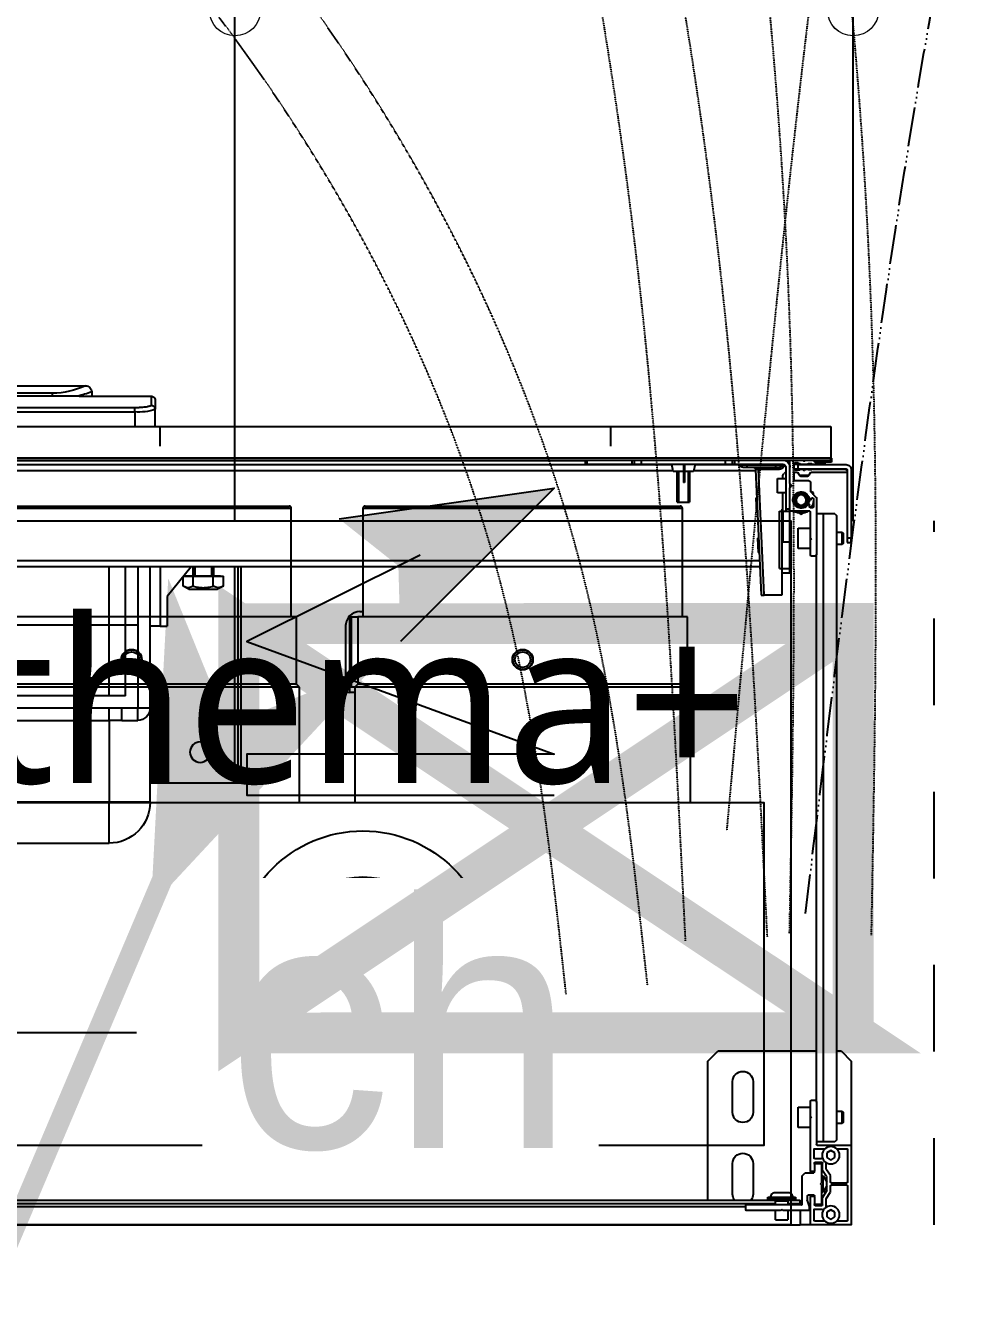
# Model space of a CAD drawing. Header units: millimetres. Extents: x 459337 to 526921, y -375392 to -289779.
# Drawn here: x 466919 to 467385, y -354897 to -354270 of the extents above; entities that cross this region are included whole.
import ezdxf

# ---------------------------------------------------------------- set-up
doc = ezdxf.new("R2010")
doc.units = ezdxf.units.MM
for name, pattern in [('prlm_ef', [0.165, 0.1, -0.065]), ('prlm_gaz', [36, 24, -3, 0, -3, 0, -3, 0, -3]), ('prlm_vmc', [0.282222, 0.141111, -0.141111])]:
    doc.linetypes.add(name, pattern=pattern)
doc.layers.add('_GAZELEC-BOITE INCORPO', color=36, linetype='Continuous', lineweight=18)
for name, color, linetype in [('_GAZELEC-EAU CHAUDE', 1, 'Continuous'), ('GAZ-EU FLECHE', 42, 'Continuous'), ('prlm-CHAUFF', 30, 'Continuous'), ('prlm-EAU-EF', 161, 'Continuous'), ('prlm-ELEC-CFO', 201, 'Continuous'), ('prlm-GAZ', 20, 'Continuous'), ('prlm-MOD', 64, 'Continuous')]:
    doc.layers.add(name, color=color, linetype=linetype)
doc.styles.add('Arial', font='arial.ttf')
doc.styles.add('prlm-chauff', font='trebucbi.ttf', dxfattribs={"height": 18})
doc.styles.add('prlm-elec-cfo', font='comic.ttf', dxfattribs={"height": 12})
doc.dimstyles.new('200', dxfattribs={"dimtxt": 150, "dimasz": 25, "dimexe": 50, "dimexo": 50, "dimgap": 20, "dimtad": 1, "dimdec": 0, "dimlfac": 0.1, "dimdsep": 46, "dimtxsty": 'Arial', "dimblk1": 'DOTBLANK', "dimblk2": 'DOTBLANK', "dimsah": 1, "dimcen": 25, "dimclrd": 5, "dimclre": 5, "dimadec": 0, "dimazin": 0, "dimtfac": 1, "dimtdec": 0, "dimtmove": 0, "dimatfit": 3, "dimldrblk": 'DOTBLANK', "dimfxl": 50, "dimtolj": 1, "dimtzin": 0, "dimarcsym": 0})

# ---------------------------------------------------------------- blocks, each defined once
blk = doc.blocks.new('MTI900_Alu_390')
at = {"layer": 'prlm-MOD', "color": 1, "linetype": 'Continuous'}
for p, q in [((-4.225, 0), (4.225, 0)), ((4.278, 0), (4.225, 0)), ((4.225, -0.07), (4.225, 0)), ((4.472, 0), (4.278, 0)), ((4.475, 0), (4.472, 0)), ((4.475, -0.003), (4.475, 0)), ((4.105, -0.025), (4.165, -0.025)), ((4.105, -0.025), (4.105, -0.07)), ((4.165, -0.07), (4.165, -0.025)), ((4.275, -0.003), (4.275, -0.137)), ((4.293, -0.021), (4.293, -0.074)), ((4.3467, -0.018), (4.296, -0.018)), ((4.355, -0.0385), (4.375, -0.0269)), ((4.355, -0.0615), (4.355, -0.0385)), ((4.375, -0.0731), (4.355, -0.0615)), ((4.375, -0.0269), (4.395, -0.0385)), ((4.395, -0.0615), (4.375, -0.0731)), ((4.395, -0.0385), (4.395, -0.0615)), ((4.454, -0.018), (4.4033, -0.018)), ((4.457, -0.191), (4.457, -0.021)), ((4.475, -0.387), (4.475, -0.003)), ((-4.105, -0.105), (4.105, -0.105)), ((-4.1, -0.12), (4.1, -0.12)), ((-3.96, -0.09), (3.96, -0.09)), ((3.775, -0.12), (3.775, -0.8)), ((3.96, -0.073), (3.96, -0.097)), ((4.13, -0.07), (3.963, -0.07)), ((3.963, -0.1), (4.229, -0.1)), ((4.067, -0.12), (4.067, -0.125)), ((4.067, -0.125), (4.203, -0.125)), ((4.067, -0.125), (4.067, -0.135)), ((4.105, -0.115), (4.095, -0.125)), ((4.105, -0.1), (4.105, -0.115)), ((4.165, -0.115), (4.105, -0.115)), ((4.135, -0.075), (4.13, -0.07)), ((4.14, -0.07), (4.135, -0.075)), ((4.267, -0.07), (4.14, -0.07)), ((4.165, -0.115), (4.165, -0.1)), ((4.165, -0.105), (4.225, -0.105)), ((4.175, -0.125), (4.165, -0.115)), ((4.17, -0.12), (4.225, -0.12)), ((4.203, -0.125), (4.203, -0.12)), ((4.203, -0.135), (4.203, -0.125)), ((4.225, -0.105), (4.225, -0.1)), ((4.225, -0.105), (4.225, -0.12)), ((4.235, -0.1), (4.235, -0.24)), ((4.26, -0.142), (4.26, -0.1205)), ((4.2602, -0.1195), (4.2698, -0.0905)), ((4.27, -0.0895), (4.27, -0.073)), ((4.295, -0.137), (4.295, -0.098)), ((4.296, -0.077), (4.3306, -0.077)), ((4.298, -0.095), (4.332, -0.095)), ((4.327, -0.1), (4.298, -0.1)), ((4.33, -0.195), (4.33, -0.103)), ((4.335, -0.098), (4.335, -0.1341)), ((4.353, -0.0864), (4.353, -0.1286)), ((3.895, -0.15), (3.895, -0.3)), ((3.995, -0.3), (3.995, -0.15)), ((4.067, -0.135), (4.203, -0.135)), ((4.1025, -0.158), (4.1675, -0.158)), ((4.292, -0.145), (4.263, -0.145)), ((4.278, -0.14), (4.292, -0.14)), ((4.295, -0.137), (4.295, -0.142)), ((4.3377, -0.16), (4.33, -0.16)), ((4.33, -0.1677), (4.3421, -0.1677)), ((4.3355, -0.1358), (4.3545, -0.1642)), ((4.3377, -0.16), (4.3377, -0.24)), ((4.355, -0.19), (4.3377, -0.16)), ((4.3535, -0.1303), (4.3725, -0.1588)), ((4.355, -0.1659), (4.355, -0.2341)), ((4.373, -0.1605), (4.373, -0.191)), ((4.235, -0.24), (4.25, -0.255)), ((4.33, -0.195), (4.325, -0.2)), ((4.325, -0.2), (4.33, -0.205)), ((4.33, -0.297), (4.33, -0.205)), ((4.33, -0.2323), (4.3421, -0.2323)), ((4.33, -0.24), (4.3377, -0.24)), ((4.3545, -0.2358), (4.335, -0.265)), ((4.3377, -0.24), (4.355, -0.21)), ((4.373, -0.2404), (4.3535, -0.2697)), ((4.373, -0.209), (4.373, -0.2404)), ((4.454, -0.194), (4.376, -0.194)), ((4.376, -0.206), (4.454, -0.206)), ((4.457, -0.369), (4.457, -0.209)), ((4.25, -0.255), (4.292, -0.255)), ((4.275, -0.263), (4.275, -0.52)), ((4.292, -0.26), (4.278, -0.26)), ((4.295, -0.258), (4.295, -0.263)), ((4.295, -0.302), (4.295, -0.263)), ((4.298, -0.3), (4.327, -0.3)), ((4.332, -0.305), (4.298, -0.305)), ((4.335, -0.265), (4.335, -0.302)), ((4.353, -0.2714), (4.353, -0.3036)), ((4.293, -0.326), (4.293, -0.369)), ((4.328, -0.323), (4.296, -0.323)), ((4.296, -0.372), (4.3467, -0.372)), ((4.355, -0.3285), (4.375, -0.3169)), ((4.355, -0.3515), (4.355, -0.3285)), ((4.375, -0.3631), (4.355, -0.3515)), ((4.375, -0.3169), (4.395, -0.3285)), ((4.395, -0.3515), (4.375, -0.3631)), ((4.395, -0.3285), (4.395, -0.3515)), ((4.4033, -0.372), (4.454, -0.372)), ((4.305, -0.6), (4.305, -0.393)), ((4.34, -0.405), (4.305, -0.405)), ((4.308, -0.39), (4.472, -0.39)), ((4.34, -0.405), (4.34, -3.475)), ((4.395, -0.405), (4.34, -0.405)), ((4.405, -0.415), (4.395, -0.405)), ((4.405, -0.415), (4.405, -3.465)), ((4.475, -0.8), (4.475, -0.387)), ((4.215, -0.475), (4.215, -0.575)), ((4.275, -0.475), (4.215, -0.475)), ((4.43, -0.495), (4.405, -0.495)), ((4.43, -0.495), (4.43, -0.555)), ((4.435, -0.5), (4.43, -0.495)), ((4.435, -0.55), (4.435, -0.5)), ((3.895, -0.55), (3.895, -0.7)), ((3.995, -0.7), (3.995, -0.55)), ((4.275, -0.52), (4.2779, -0.5229)), ((4.275, -0.52), (4.275, -0.53)), ((4.2779, -0.5271), (4.275, -0.53)), ((4.275, -0.53), (4.275, -0.6)), ((4.405, -0.555), (4.43, -0.555)), ((4.43, -0.555), (4.435, -0.55)), ((4.215, -0.575), (4.275, -0.575)), ((4.285, -0.61), (4.295, -0.61)), ((4.305, -0.6), (4.305, -3.277)), ((3.775, -0.8), (3.825, -0.85)), ((4.425, -0.85), (4.475, -0.8)), ((3.825, -0.85), (4.305, -0.85)), ((4.405, -0.85), (4.425, -0.85)), ((-0.85, -1.865), (0.85, -1.865)), ((0.85, -1.865), (0.85, -2.065)), ((0.85, -2.065), (-0.85, -2.065)), ((0.85, -2.465), (0.85, -2.065)), ((1.05, -2.065), (0.85, -2.065)), ((1.05, -2.065), (1.05, -2.525)), ((1.05, -2.16), (1.465, -2.16)), ((1.465, -2.16), (1.48, -2.16)), ((1.465, -2.16), (1.465, -3.215)), ((1.48, -2.16), (1.48, -3.215)), ((1.48, -2.16), (1.495, -2.16)), ((1.495, -2.16), (1.495, -3.215)), ((-0.85, -2.465), (0.85, -2.465)), ((0.9124, -2.465), (0.85, -2.465)), ((0.85, -2.465), (0.85, -2.5242)), ((0.9124, -2.465), (0.99, -2.465)), ((0.9124, -2.465), (0.9124, -2.525)), ((0.99, -2.465), (0.99, -2.525)), ((0.85, -2.5242), (-0.85, -2.5242)), ((0.99, -2.525), (0.9124, -2.525)), ((0.99, -3.215), (0.99, -2.525)), ((1.05, -2.525), (0.99, -2.525)), ((1.05, -2.525), (1.05, -3.215)), ((0.93, -2.585), (-0.93, -2.585)), ((0.85, -2.585), (0.85, -3.215)), ((0.93, -2.585), (0.93, -3.215)), ((1.1, -2.925), (1.05, -2.925)), ((1.1, -3.215), (1.1, -2.925)), ((1.1, -2.925), (1.1342, -2.925)), ((1.1342, -3.0705), (1.1342, -2.925)), ((1.2504, -3.215), (1.1342, -3.0705)), ((1.24, -3.106), (1.2119, -3.1204)), ((1.2119, -3.1204), (1.2119, -3.1671)), ((1.24, -3.106), (1.38, -3.106)), ((1.2609, -3.1204), (1.2609, -3.17)), ((1.3591, -3.1204), (1.3591, -3.17)), ((1.4081, -3.1204), (1.38, -3.106)), ((1.4081, -3.1204), (1.4081, -3.17)), ((4.0071, -3.6913), (4.035, -3.077)), ((4.05, -3.077), (4.0221, -3.692)), ((4.035, -3.077), (4.05, -3.077)), ((4.1351, -3.077), (4.05, -3.077)), ((4.136, -3.497), (4.1351, -3.077)), ((1.2142, -3.17), (1.2364, -3.17)), ((1.225, -3.17), (1.225, -3.172)), ((1.225, -3.172), (1.395, -3.172)), ((1.2364, -3.17), (1.2609, -3.17)), ((1.26, -3.172), (1.26, -3.215)), ((1.2609, -3.17), (1.31, -3.17)), ((1.2692, -3.215), (1.2692, -3.172)), ((1.31, -3.17), (1.3591, -3.17)), ((1.3508, -3.215), (1.3508, -3.172)), ((1.3591, -3.17), (1.3836, -3.17)), ((1.36, -3.215), (1.36, -3.172)), ((1.3836, -3.17), (1.4081, -3.17)), ((1.395, -3.172), (1.395, -3.17)), ((4.1353, -3.187), (4.175, -3.187)), ((4.175, -3.187), (4.175, -3.207)), ((4.0287, -3.215), (-0.1325, -3.215)), ((4.0274, -3.245), (-0.1325, -3.245)), ((4.125, -3.207), (4.125, -3.487)), ((4.125, -3.207), (4.175, -3.207)), ((4.175, -3.207), (4.175, -3.337)), ((4.0173, -3.3556), (4.0205, -3.2854)), ((4.0255, -3.2857), (4.0205, -3.2854)), ((4.215, -3.305), (4.215, -3.405)), ((4.275, -3.305), (4.215, -3.305)), ((4.275, -3.277), (4.275, -3.3458)), ((4.295, -3.267), (4.285, -3.267)), ((4.305, -3.5528), (4.305, -3.277)), ((4.0173, -3.3556), (4.0223, -3.3558)), ((4.14, -3.337), (4.175, -3.337)), ((4.14, -3.487), (4.14, -3.337)), ((4.175, -3.337), (4.175, -3.487)), ((4.275, -3.3458), (4.275, -3.3582)), ((4.275, -3.3582), (4.275, -3.484)), ((4.2759, -3.3479), (4.2779, -3.3499)), ((4.2779, -3.3541), (4.2759, -3.3561)), ((4.43, -3.325), (4.405, -3.325)), ((4.405, -3.385), (4.43, -3.385)), ((4.43, -3.325), (4.43, -3.385)), ((4.435, -3.33), (4.43, -3.325)), ((4.43, -3.385), (4.435, -3.38)), ((4.435, -3.38), (4.435, -3.33)), ((4.455, -3.355), (4.455, -3.335)), ((4.455, -3.335), (4.475, -3.335)), ((4.455, -3.69), (4.455, -3.355)), ((4.475, -3.355), (4.455, -3.355)), ((4.475, -3.335), (4.475, -3.355)), ((4.475, -3.69), (4.475, -3.355)), ((4.215, -3.405), (4.275, -3.405)), ((4.0084, -3.5518), (4.0116, -3.4816)), ((4.0166, -3.4819), (4.0116, -3.4816)), ((4.125, -3.487), (4.14, -3.487)), ((4.14, -3.4972), (4.136, -3.497)), ((4.14, -3.487), (4.155, -3.487)), ((4.14, -3.487), (4.14, -3.577)), ((4.155, -3.487), (4.175, -3.487)), ((4.155, -3.497), (4.155, -3.487)), ((4.155, -3.702), (4.155, -3.497)), ((4.175, -3.497), (4.155, -3.497)), ((4.175, -3.487), (4.175, -3.49)), ((4.175, -3.49), (4.175, -3.6008)), ((4.272, -3.487), (4.178, -3.487)), ((4.22, -3.4778), (4.23, -3.472)), ((4.23, -3.472), (4.24, -3.4778)), ((4.271, -3.507), (4.271, -3.518)), ((4.287, -3.504), (4.274, -3.504)), ((4.2854, -3.504), (4.29, -3.5066)), ((4.29, -3.549), (4.29, -3.507)), ((4.34, -3.475), (4.305, -3.475)), ((4.395, -3.475), (4.34, -3.475)), ((4.395, -3.475), (4.405, -3.465)), ((3.625, -3.532), (3.685, -3.532)), ((3.625, -3.532), (3.625, -3.682)), ((3.6311, -3.682), (3.6311, -3.532)), ((3.6789, -3.682), (3.6789, -3.532)), ((3.685, -3.682), (3.685, -3.532)), ((4.0084, -3.5518), (4.0134, -3.552)), ((4.195, -3.5614), (4.195, -3.5226)), ((4.268, -3.521), (4.2657, -3.521)), ((4.2729, -3.542), (4.276, -3.542)), ((4.2769, -3.5821), (4.3041, -3.5549)), ((4.279, -3.545), (4.279, -3.549)), ((4.282, -3.552), (4.287, -3.552)), ((4.2906, -3.5684), (4.2906, -3.577)), ((3.655, -3.6411), (3.655, -3.6275)), ((3.66, -3.6275), (3.655, -3.6275)), ((3.66, -3.6411), (3.66, -3.6275)), ((4.115, -3.577), (4.115, -3.647)), ((4.155, -3.577), (4.115, -3.577)), ((4.175, -3.6232), (4.175, -3.6008)), ((4.175, -3.6232), (4.175, -3.734)), ((4.1759, -3.6029), (4.1829, -3.6099)), ((4.1829, -3.6141), (4.1759, -3.6211)), ((4.198, -3.637), (4.266, -3.637)), ((4.276, -3.627), (4.276, -3.5842)), ((4.2906, -3.577), (4.2806, -3.5828)), ((3.6044, -3.685), (-0.15, -3.685)), ((3.605, -3.682), (3.598, -3.717)), ((3.655, -3.682), (3.605, -3.682)), ((3.655, -3.717), (3.655, -3.6411)), ((3.66, -3.6411), (3.655, -3.6411)), ((3.66, -3.717), (3.66, -3.6411)), ((3.705, -3.682), (3.66, -3.682)), ((3.712, -3.717), (3.705, -3.682)), ((4.0074, -3.685), (3.7056, -3.685)), ((4.007, -3.6925), (4.0071, -3.6913)), ((4.0071, -3.6913), (4.0221, -3.692)), ((4.0221, -3.692), (4.022, -3.6925)), ((4.0221, -3.692), (4.125, -3.692)), ((4.115, -3.647), (4.155, -3.647)), ((4.125, -3.692), (4.125, -3.702)), ((4.14, -3.647), (4.14, -3.6567)), ((4.195, -3.674), (4.195, -3.64)), ((4.195, -3.722), (4.195, -3.693)), ((4.195, -3.695), (4.215, -3.695)), ((4.2109, -3.677), (4.198, -3.677)), ((4.198, -3.69), (4.2252, -3.69)), ((4.2221, -3.6633), (4.2134, -3.6757)), ((4.215, -3.695), (4.45, -3.695)), ((4.215, -3.695), (4.215, -3.715)), ((4.2654, -3.662), (4.2246, -3.662)), ((4.227, -3.657), (4.225, -3.659)), ((4.265, -3.659), (4.225, -3.659)), ((4.225, -3.659), (4.225, -3.662)), ((4.225, -3.69), (4.225, -3.695)), ((4.263, -3.657), (4.227, -3.657)), ((4.228, -3.692), (4.2367, -3.692)), ((4.2293, -3.657), (4.2293, -3.662)), ((4.2293, -3.69), (4.2293, -3.695)), ((4.2429, -3.6871), (4.2388, -3.6911)), ((4.2512, -3.6911), (4.2471, -3.6871)), ((4.2533, -3.692), (4.2625, -3.692)), ((4.2607, -3.657), (4.2607, -3.662)), ((4.2607, -3.69), (4.2607, -3.695)), ((4.265, -3.659), (4.263, -3.657)), ((4.265, -3.662), (4.265, -3.659)), ((4.265, -3.695), (4.265, -3.69)), ((4.2827, -3.69), (4.2653, -3.69)), ((4.2766, -3.6757), (4.2679, -3.6633)), ((4.452, -3.677), (4.2791, -3.677)), ((4.2855, -3.692), (4.445, -3.692)), ((4.455, -3.682), (4.455, -3.68)), ((-4.375, -3.737), (4.375, -3.737)), ((4.375, -3.747), (-4.375, -3.747)), ((-0.1667, -3.735), (3.175, -3.735)), ((-0.16, -3.715), (3.5984, -3.715)), ((3.175, -3.717), (3.185, -3.717)), ((3.175, -3.737), (3.175, -3.717)), ((3.185, -3.717), (3.4033, -3.717)), ((3.185, -3.717), (3.185, -3.737)), ((3.4033, -3.737), (3.4033, -3.717)), ((3.4033, -3.717), (3.4168, -3.717)), ((3.4168, -3.717), (3.45, -3.717)), ((3.4168, -3.717), (3.4168, -3.737)), ((3.45, -3.717), (3.86, -3.717)), ((3.45, -3.717), (3.45, -3.737)), ((3.7116, -3.715), (3.935, -3.715)), ((3.86, -3.717), (3.8932, -3.717)), ((3.86, -3.717), (3.86, -3.737)), ((3.8932, -3.717), (3.9067, -3.717)), ((3.8932, -3.737), (3.8932, -3.717)), ((3.9067, -3.717), (4.14, -3.717)), ((3.9067, -3.717), (3.9067, -3.737)), ((3.935, -3.717), (3.935, -3.712)), ((3.965, -3.712), (3.935, -3.712)), ((3.945, -3.702), (3.965, -3.702)), ((3.965, -3.702), (4.105, -3.702)), ((3.965, -3.712), (3.965, -3.702)), ((3.965, -3.712), (3.965, -3.717)), ((4.105, -3.712), (3.965, -3.712)), ((4.105, -3.702), (4.125, -3.702)), ((4.105, -3.712), (4.105, -3.702)), ((4.105, -3.717), (4.105, -3.712)), ((4.135, -3.712), (4.105, -3.712)), ((4.135, -3.712), (4.135, -3.717)), ((4.165, -3.7265), (4.165, -3.737)), ((4.175, -3.734), (4.175, -3.737)), ((4.215, -3.715), (4.195, -3.715)), ((4.198, -3.725), (4.212, -3.725)), ((4.215, -3.715), (4.45, -3.715)), ((4.215, -3.72), (4.2251, -3.72)), ((4.215, -3.722), (4.215, -3.72)), ((4.2249, -3.7161), (4.221, -3.72)), ((4.2287, -3.7161), (4.2249, -3.7161)), ((4.2595, -3.715), (4.231, -3.715)), ((4.2429, -3.7321), (4.2379, -3.737)), ((4.2486, -3.7335), (4.2414, -3.7335)), ((4.2521, -3.737), (4.2471, -3.7321)), ((4.2651, -3.7161), (4.2618, -3.7161)), ((4.269, -3.72), (4.2651, -3.7161)), ((4.2654, -3.72), (4.2826, -3.72)), ((4.342, -3.715), (4.2885, -3.715)), ((4.295, -3.734), (4.295, -3.73)), ((4.298, -3.727), (4.342, -3.727)), ((4.378, -3.727), (4.298, -3.727)), ((4.298, -3.727), (4.298, -3.737)), ((4.345, -3.724), (4.345, -3.718)), ((4.375, -3.737), (4.375, -3.747)), ((4.375, -3.747), (4.378, -3.747)), ((4.375, -3.792), (4.375, -3.747)), ((4.378, -3.747), (4.378, -3.727)), ((4.375, -3.902), (4.375, -3.792)), ((-4.375, -3.902), (4.375, -3.902)), ((0.975, -3.973), (0.975, -3.902)), ((1.075, -3.902), (1.075, -3.9853)), ((-0.975, -3.973), (0.975, -3.973)), ((0.975, -3.9928), (-0.975, -3.9928)), ((0.975, -3.973), (0.975, -3.9928)), ((1.055, -4.05), (1.055, -4.0051)), ((1.075, -4.03), (1.075, -3.9853)), ((0.576, -4.0497), (-0.576, -4.0497)), ((0.574, -4.0634), (-0.1307, -4.0634)), ((0.574, -4.0497), (0.574, -4.0634)), ((0.7037, -4.05), (1.055, -4.05)), ((0.765, -4.07), (0.765, -4.05)), ((-0.1307, -4.1), (0.735, -4.1)), ((0.735, -4.1), (0.735, -4.1))]:
    blk.add_line(p, q, dxfattribs=at)
at = {"layer": 'prlm-MOD', "color": 1, "ltscale": 50}
for points in [[(1.1, -3.8058), (1.1, -3.902)], [(3.3, -3.8058), (3.3, -3.902)]]:
    blk.add_lwpolyline(points, dxfattribs=at)
at = {"layer": 'prlm-MOD', "color": 1, "linetype": 'Continuous'}
for centre, radius in [((4.375, -0.05), 0.0425), ((4.375, -0.34), 0.0425), ((1.295, -2.31), 0.05), ((4.23, -3.542), 0.035), ((4.23, -3.542), 0.03), ((4.23, -3.542), 0.025)]:
    blk.add_circle(centre, radius, dxfattribs=at)
for centre, radius, start, end in [((4.278, -0.003), 0.003, 90, 180), ((4.472, -0.003), 0.003, 0, 90), ((4.296, -0.021), 0.003, 90, 180), ((4.3467, -0.021), 0.003, 84.51824, 90), ((4.4033, -0.021), 0.003, 90, 95.48179), ((4.454, -0.021), 0.003, 0, 90), ((3.945, -0.15), 0.05, 143.1301, 180), ((3.963, -0.073), 0.003, 90, 180), ((3.963, -0.097), 0.003, 180, 270), ((3.945, -0.15), 0.05, 0, 36.8699), ((4.232, -0.1), 0.003, 0, 180), ((4.263, -0.1205), 0.003, 161.56505, 180), ((4.267, -0.073), 0.003, 0, 90), ((4.267, -0.0895), 0.003, 341.56505, 0), ((4.296, -0.074), 0.003, 180, 270), ((4.298, -0.098), 0.003, 90, 180), ((4.298, -0.103), 0.003, 90, 180), ((4.327, -0.103), 0.003, 0, 90), ((4.3306, -0.067), 0.01, 270, 326.3475), ((4.332, -0.098), 0.003, 0, 90), ((4.1025, -0.138), 0.02, 171.37307, 270), ((4.1025, -0.133), 0.02, 185.73917, 187.18076), ((4.1675, -0.138), 0.02, 270, 8.62693), ((4.1675, -0.133), 0.02, 352.81924, 354.26083), ((4.263, -0.142), 0.003, 180, 270), ((4.278, -0.137), 0.003, 180, 270), ((4.292, -0.137), 0.003, 270, 0), ((4.292, -0.142), 0.003, 270, 0), ((4.338, -0.1341), 0.003, 180, 213.69007), ((4.356, -0.1286), 0.003, 180, 213.69007), ((4.352, -0.1659), 0.003, 0, 33.69007), ((4.37, -0.1605), 0.003, 0, 33.69007), ((4.352, -0.2341), 0.003, 326.30993, 0), ((4.376, -0.191), 0.003, 180, 270), ((4.376, -0.209), 0.003, 90, 180), ((4.454, -0.191), 0.003, 270, 0), ((4.454, -0.209), 0.003, 0, 90), ((3.945, -0.3), 0.05, 180, 0), ((4.278, -0.263), 0.003, 90, 180), ((4.292, -0.258), 0.003, 0, 90), ((4.292, -0.263), 0.003, 0, 90), ((4.298, -0.297), 0.003, 180, 270), ((4.298, -0.302), 0.003, 180, 270), ((4.327, -0.297), 0.003, 270, 0), ((4.332, -0.302), 0.003, 270, 0), ((4.356, -0.2714), 0.003, 146.30993, 180), ((4.296, -0.326), 0.003, 90, 180), ((4.296, -0.369), 0.003, 180, 270), ((4.328, -0.333), 0.01, 46.14901, 90), ((4.3467, -0.369), 0.003, 270, 275.48176), ((4.4033, -0.369), 0.003, 264.51819, 270), ((4.454, -0.369), 0.003, 270, 0), ((4.308, -0.393), 0.003, 90, 180), ((4.472, -0.387), 0.003, 270, 0), ((3.945, -0.55), 0.05, 0, 180), ((4.2758, -0.525), 0.003, 315, 45), ((4.285, -0.6), 0.01, 180, 270), ((4.295, -0.6), 0.01, 270, 0), ((3.945, -0.7), 0.05, 180, 0), ((0.85, -2.065), 0.2, 0, 90), ((0.99, -2.525), 0.06, 0, 90), ((1.2364, -3.1624), 0.0487, 59.74223, 120.25777), ((1.3836, -3.1624), 0.0487, 59.74223, 120.25777), ((4.285, -3.277), 0.01, 90, 180), ((4.295, -3.277), 0.01, 0, 90), ((4.278, -3.3458), 0.003, 180, 225), ((4.278, -3.3582), 0.003, 135, 180), ((4.2758, -3.352), 0.003, 315, 45), ((4.178, -3.49), 0.003, 90, 180), ((4.23, -3.542), 0.04, 33.92723, 355.99937), ((4.23, -3.542), 0.065, 57.79577, 122.20423), ((4.23, -3.542), 0.06, 66.44354, 113.55646), ((4.274, -3.507), 0.003, 90, 180), ((4.272, -3.484), 0.003, 270, 0), ((4.23, -3.542), 0.06, 0, 39.29648), ((4.23, -3.542), 0.065, 22.61986, 35.77582), ((4.287, -3.507), 0.003, 0, 90), ((4.2657, -3.518), 0.003, 213.92723, 270), ((4.23, -3.542), 0.04, 0, 33.92723), ((4.268, -3.518), 0.003, 270, 0), ((4.2729, -3.545), 0.003, 90, 175.99937), ((4.23, -3.542), 0.04, 355.99937, 0), ((4.276, -3.545), 0.003, 0, 90), ((4.23, -3.542), 0.065, 315.04746, 333.83802), ((4.282, -3.549), 0.003, 180, 270), ((4.287, -3.549), 0.003, 270, 0), ((4.23, -3.542), 0.06, 351.491, 0), ((4.302, -3.5528), 0.003, 315, 0), ((4.178, -3.6008), 0.003, 180, 225), ((4.178, -3.6232), 0.003, 135, 180), ((4.1808, -3.612), 0.003, 315, 45), ((4.198, -3.64), 0.003, 90, 180), ((4.266, -3.627), 0.01, 270, 0), ((4.279, -3.5842), 0.003, 135, 180), ((3.997, -3.692), 0.01, 270, 357.39744), ((4.125, -3.712), 0.02, 347.58795, 90), ((4.16, -3.6567), 0.02, 180, 230.11594), ((4.1151, -3.7104), 0.05, 37.08606, 50.11594), ((4.198, -3.674), 0.003, 180, 270), ((4.198, -3.693), 0.003, 90, 180), ((4.2109, -3.674), 0.003, 270, 325.00798), ((4.2246, -3.665), 0.003, 90, 145.00798), ((4.2252, -3.693), 0.003, 19.47122, 90), ((4.2367, -3.689), 0.003, 270, 315), ((4.245, -3.6892), 0.003, 45, 135), ((4.2533, -3.689), 0.003, 225, 270), ((4.2653, -3.693), 0.003, 90, 160.52878), ((4.2654, -3.665), 0.003, 34.99202, 90), ((4.2791, -3.674), 0.003, 214.99202, 270), ((4.2827, -3.693), 0.003, 19.47122, 90), ((4.445, -3.682), 0.01, 270, 0), ((4.45, -3.69), 0.025, 270, 0), ((4.45, -3.69), 0.005, 270, 0), ((4.452, -3.68), 0.003, 0, 90), ((3.945, -3.712), 0.01, 90, 180), ((4.125, -3.712), 0.01, 0, 90), ((4.14, -3.702), 0.035, 270, 0), ((4.14, -3.702), 0.015, 270, 0), ((4.178, -3.734), 0.003, 180, 270), ((4.198, -3.722), 0.003, 180, 270), ((4.212, -3.722), 0.003, 270, 0), ((4.215, -3.715), 0.01, 353.93882, 0), ((4.2251, -3.717), 0.003, 270, 350.40593), ((4.231, -3.718), 0.003, 90, 170.40593), ((4.245, -3.7342), 0.003, 45, 135), ((4.2595, -3.718), 0.003, 9.59407, 90), ((4.2654, -3.717), 0.003, 189.59407, 270), ((4.275, -3.715), 0.01, 180, 186.06118), ((4.2826, -3.717), 0.003, 270, 350.40593), ((4.2885, -3.718), 0.003, 90, 170.40593), ((4.292, -3.734), 0.003, 270, 0), ((4.298, -3.73), 0.003, 90, 180), ((4.342, -3.718), 0.003, 0, 90), ((4.342, -3.724), 0.003, 270, 0), ((0.9987, -4.1937), 0.2219, 69.89148, 96.1295), ((0.5685, -4.4598), 0.3964, 65.16337, 89.20304), ((0.5693, -4.6145), 0.5786, 70.22595, 77.40425), ((0.735, -4.07), 0.03, 270, 0), ((1.055, -4.03), 0.02, 270, 0)]:
    blk.add_arc(centre, radius, start, end, dxfattribs=at)
for centre, major_axis, ratio, start_param, end_param in [((3.997, -3.692), (-0.025, 0), 0.4, 1.570796, 3.096169), ((4.022, -3.6931), (-0.015, 0.0007), 0.045361, -1.568734, 0), ((1.055, -3.9853), (-0.02, 0), 0.989815, 1.570796, 3.141593)]:
    blk.add_ellipse(centre, major_axis=major_axis, ratio=ratio, start_param=start_param, end_param=end_param, dxfattribs=at)
for points, knots in [([(0.9124, -2.525), (0.902, -2.525), (0.8916, -2.5247), (0.8708, -2.5243), (0.8604, -2.5242), (0.85, -2.5242)], [0, 0, 0, 0, 0.5, 0.5, 1, 1, 1, 1]), ([(1.2609, -3.1204), (1.269, -3.1183), (1.2772, -3.1166), (1.2935, -3.1143), (1.3017, -3.1137), (1.3141, -3.1137), (1.3182, -3.1138), (1.3265, -3.1144), (1.3306, -3.1149), (1.343, -3.1166), (1.3511, -3.1183), (1.3591, -3.1204)], [0, 0, 0, 0, 0.25, 0.25, 0.5, 0.5, 0.625, 0.625, 0.75, 0.75, 1, 1, 1, 1]), ([(1.055, -4.0051), (1.055, -4.0043), (1.0545, -4.0036), (1.053, -4.0024), (1.0523, -4.002), (1.0508, -4.0013), (1.0491, -4.0006), (1.0469, -3.9998), (1.0444, -3.9991), (1.0431, -3.9988), (1.0387, -3.9978), (1.0354, -3.9971), (1.0299, -3.9963), (1.028, -3.996), (1.0239, -3.9955), (1.0218, -3.9952), (1.0153, -3.9945), (1.0107, -3.9941), (1.0034, -3.9936), (1.0009, -3.9935), (0.9958, -3.9932), (0.9933, -3.9931), (0.9856, -3.9929), (0.9803, -3.9928), (0.975, -3.9928)], [0, 0, 0, 0, 0.125, 0.125, 0.1875, 0.1875, 0.25, 0.3125, 0.3125, 0.375, 0.375, 0.5, 0.5, 0.5625, 0.5625, 0.625, 0.625, 0.75, 0.75, 0.8125, 0.8125, 0.875, 0.875, 1, 1, 1, 1]), ([(0.7055, -4.05), (0.6995, -4.05), (0.6933, -4.05), (0.6813, -4.05), (0.6756, -4.0499), (0.6642, -4.0499), (0.6524, -4.0499), (0.6402, -4.0498), (0.6278, -4.0498), (0.6214, -4.0498), (0.6021, -4.0497), (0.5891, -4.0497), (0.576, -4.0497)], [0.5494968, 0.5494968, 0.5494968, 0.5494968, 0.625, 0.625, 0.6875, 0.6875, 0.75, 0.8125, 0.8125, 0.875, 0.875, 1, 1, 1, 1])]:
    blk.add_open_spline(points, degree=3, knots=knots, dxfattribs=at)
blk = doc.blocks.new('xi.thema+')
at = {"layer": 'prlm-CHAUFF', "color": 0}
blk.add_lwpolyline([(-20.9, 0), (-20.9, 34.4), (20.9, 34.4), (20.9, 0)], close=True, dxfattribs=at)
at = {"layer": 'prlm-CHAUFF', "color": 7, "linetype": 'prlm_vmc', "ltscale": 30}
blk.add_lwpolyline([(27.9, 0), (27.9, 34.4)], dxfattribs=at)
at = {"layer": 'prlm-CHAUFF', "color": 0}
for radius in [6.25, 4]:
    blk.add_circle((0, 13), radius, dxfattribs=at)
at = {"layer": 'prlm-CHAUFF', "color": 0, "insert": (0, 25.539), "char_height": 8, "width": 7.19706, "attachment_point": 5, "style": 'prlm-chauff'}
blk.add_mtext('thema+', dxfattribs=at)
blk = doc.blocks.new('xi.uta-yzen-g')
at = {"layer": 'prlm-CHAUFF', "ltscale": 50}
for p, q in [((1.8, 35.02), (17.4, 35.02)), ((1.9, 35.12), (17.3, 35.12)), ((17.4, 29.72), (17.4, 35.02)), ((20.9, 35.02), (36.5, 35.02)), ((20.9, 35.02), (20.9, 29.72)), ((21, 35.12), (36.4, 35.12)), ((36.5, 29.72), (36.5, 35.02)), ((17.65, 29.72), (1.55, 29.72)), ((17.65, 26.42), (17.65, 29.72)), ((20.244, 29.72), (20.65, 29.72)), ((20.244, 29.72), (20.244, 26.02)), ((20.3, 29.72), (20.3, 26.27)), ((20.32, 29.72), (20.32, 26.27)), ((36.75, 29.72), (20.65, 29.72)), ((20.65, 29.72), (20.65, 26.42)), ((20.75, 29.97), (20.9, 29.97)), ((36.75, 26.42), (36.75, 29.72)), ((20.05, 29.216), (20.05, 26.22)), ((20.3, 28.42), (20.32, 28.42)), ((20.32, 28.07), (20.3, 28.07)), ((20.3, 27.693), (20.32, 27.693)), ((20.32, 27.343), (20.3, 27.343)), ((20.3, 27.293), (20.32, 27.293)), ((20.32, 27.193), (20.3, 27.193)), ((17.65, 26.42), (1.55, 26.42)), ((17.8, 26.27), (17.65, 26.42)), ((20.65, 26.42), (20.5, 26.27)), ((36.75, 26.42), (20.65, 26.42)), ((36.9, 26.27), (36.75, 26.42)), ((17.8, 26.27), (1.4, 26.27)), ((17.8, 20.62), (17.8, 26.27)), ((20.5, 26.02), (20.25, 26.02)), ((20.32, 26.27), (20.3, 26.27)), ((20.5, 26.27), (20.32, 26.27)), ((36.9, 26.27), (20.5, 26.27)), ((20.5, 26.27), (20.5, 20.62)), ((36.9, 20.62), (36.9, 26.27))]:
    blk.add_line(p, q, dxfattribs=at)
blk.add_lwpolyline([(-40.5, 20.62), (-40.5, 3.9), (40.5, 3.9), (40.5, 20.62)], close=True, dxfattribs=at)
for centre, radius in [((9.6, 27.62), 0.5), ((9.6, 27.62), 0.48), ((9.6, 27.62), 0.38), ((28.7, 27.62), 0.5), ((28.7, 27.62), 0.48), ((28.7, 27.62), 0.38)]:
    blk.add_circle(centre, radius, dxfattribs=at)
for centre, radius, start, end in [((17.3, 35.02), 0.1, 0, 90), ((21, 35.02), 0.1, 90, 180), ((36.4, 35.02), 0.1, 0, 90), ((20.825, 29.24), 0.776, 138.52479, 181.76751), ((20.75, 29.27), 0.7, 90, 136.27309), ((20.25, 26.22), 0.2, 180, 268.32391), ((20.25, 26.22), 0.2, 268.32391, 270)]:
    blk.add_arc(centre, radius, start, end, dxfattribs=at)
for centre, major_axis, ratio, start_param, end_param in [((20.75, 28.959), (-0.45, 0), 0.974723, 5.983927, 6.283185), ((20.75, 28.603), (-0.45, 0), 0.974723, 5.983927, 6.283185), ((21.55, 28.603), (-1.25, 0), 0.146694, 0, 0.179125)]:
    blk.add_ellipse(centre, major_axis=major_axis, ratio=ratio, start_param=start_param, end_param=end_param, dxfattribs=at)
blk.add_open_spline([(20.318, 29.391), (20.314, 29.379), (20.311, 29.366), (20.303, 29.324), (20.3, 29.294), (20.3, 29.265)], degree=3, knots=[0.8185803, 0.8185803, 0.8185803, 0.8185803, 0.875, 0.875, 1, 1, 1, 1], dxfattribs=at)
blk = doc.blocks.new('xi.CH')
at = {"layer": 'prlm-ELEC-CFO', "lineweight": 5}
blk.add_hatch(color=0, dxfattribs=at).paths.add_polyline_path([(-3, 6), (-0.103, 3.699), (0, 0), (7.5, 7.5)])
at = {"layer": 'prlm-ELEC-CFO', "color": 0}
for points in [[(-3, 6), (7.5, 7.5), (0, 0)], [(0.955, 4.227), (-7.5, 0), (7.5, -5.5), (-7.5, -5.5), (-7.5, -7.5), (7.5, -7.5)]]:
    blk.add_lwpolyline(points, dxfattribs=at)
blk = doc.blocks.new('FLECHE2')
h = blk.add_hatch(color=256)
h.dxf.hatch_style = 1
h.paths.add_polyline_path([(496271.87, -370023.32), (496278.4, -369899.22), (496300.9, -369954.84), (496356.52, -369932.35)])
at = {"const_width": 10}
for points in [[(496066.67, -370507.24), (496300.9, -369954.84), (496356.52, -369932.35), (496271.87, -370023.32), (496300.9, -369954.84), (496278.4, -369899.22), (496271.87, -370023.32), (496356.52, -369932.35), (496300.9, -369954.84), (496278.4, -369899.22), (496271.87, -370023.32)], [(496271.87, -370023.32), (496278.4, -369899.22), (496300.9, -369954.84), (496356.52, -369932.35), (496271.87, -370023.32)]]:
    blk.add_lwpolyline(points, dxfattribs=at)
blk = doc.blocks.new('_DOTBLANK')
at = {"color": 0, "linetype": 'ByBlock'}
blk.add_line((-0.5, 0), (-1, 0), dxfattribs=at)
blk.add_circle((0, 0), 0.5, dxfattribs=at)
blk = doc.blocks.new('*D143')
at = {"layer": '_GAZELEC-BOITE INCORPO', "color": 5, "lineweight": -2, "transparency": 16777216}
for p, q in [((466972.7, -354762.45), (466339.83, -354762.45)), ((466389.83, -354787.45), (466389.83, -359045.87)), ((466972.97, -359070.87), (466339.83, -359070.87))]:
    blk.add_line(p, q, dxfattribs=at)
at = {"layer": '_GAZELEC-BOITE INCORPO', "color": 5, "lineweight": -2, "transparency": 16777216, "xscale": 25, "yscale": 25, "zscale": 25}
for p, rotation in [((466389.83, -354762.45), 90), ((466389.83, -359070.87), 270)]:
    blk.add_blockref('_DOTBLANK', p, dxfattribs=dict(at, rotation=rotation))
at = {"layer": '_GAZELEC-BOITE INCORPO', "color": 0, "transparency": 16777216, "insert": (466293.19, -356916.66), "char_height": 150, "attachment_point": 5, "rotation": 90, "style": 'Arial'}
blk.add_mtext('\\A1;431', dxfattribs=at)
blk = doc.blocks.new('*D144')
at = {"layer": '_GAZELEC-BOITE INCORPO', "color": 5, "lineweight": -2, "transparency": 16777216}
for p, q in [((466389.83, -354563.19), (466389.83, -354281.27)), ((466973.77, -354563.19), (466339.83, -354563.19)), ((466389.83, -354737.45), (466389.83, -354588.19)), ((466970.77, -354762.45), (466339.83, -354762.45))]:
    blk.add_line(p, q, dxfattribs=at)
at = {"layer": '_GAZELEC-BOITE INCORPO', "color": 5, "lineweight": -2, "transparency": 16777216, "xscale": 25, "yscale": 25, "zscale": 25}
for p, rotation in [((466389.83, -354563.19), 90), ((466389.83, -354762.45), 270)]:
    blk.add_blockref('_DOTBLANK', p, dxfattribs=dict(at, rotation=rotation))
at = {"layer": '_GAZELEC-BOITE INCORPO', "color": 0, "transparency": 16777216, "insert": (466293.24, -354409.73), "char_height": 150, "attachment_point": 5, "rotation": 90, "style": 'Arial'}
blk.add_mtext('\\A1;20', dxfattribs=at)
blk = doc.blocks.new('*D145')
at = {"layer": '_GAZELEC-BOITE INCORPO', "color": 5, "lineweight": -2, "transparency": 16777216}
for p, q in [((467322.66, -354512.37), (467322.66, -354212.67)), ((467827.35, -354512.37), (467827.35, -354212.67)), ((467347.66, -354262.67), (467802.35, -354262.67))]:
    blk.add_line(p, q, dxfattribs=at)
at = {"layer": '_GAZELEC-BOITE INCORPO', "color": 5, "lineweight": -2, "transparency": 16777216, "xscale": 25, "yscale": 25, "zscale": 25, "rotation": 180}
blk.add_blockref('_DOTBLANK', (467322.66, -354262.67), dxfattribs=at)
at = {"layer": '_GAZELEC-BOITE INCORPO', "color": 5, "lineweight": -2, "transparency": 16777216, "xscale": 25, "yscale": 25, "zscale": 25}
blk.add_blockref('_DOTBLANK', (467827.35, -354262.67), dxfattribs=at)
at = {"layer": '_GAZELEC-BOITE INCORPO', "color": 0, "transparency": 16777216, "insert": (467575.01, -354166.08), "char_height": 150, "attachment_point": 5, "style": 'Arial'}
blk.add_mtext('\\A1;50', dxfattribs=at)
blk = doc.blocks.new('*D146')
at = {"layer": '_GAZELEC-BOITE INCORPO', "color": 5, "lineweight": -2, "transparency": 16777216}
for p, q in [((467020.77, -354512.37), (467020.77, -354212.67)), ((467322.65, -354512.37), (467322.65, -354212.67)), ((467297.65, -354262.67), (467045.77, -354262.67))]:
    blk.add_line(p, q, dxfattribs=at)
at = {"layer": '_GAZELEC-BOITE INCORPO', "color": 5, "lineweight": -2, "transparency": 16777216, "xscale": 25, "yscale": 25, "zscale": 25, "rotation": 180}
blk.add_blockref('_DOTBLANK', (467020.77, -354262.67), dxfattribs=at)
at = {"layer": '_GAZELEC-BOITE INCORPO', "color": 5, "lineweight": -2, "transparency": 16777216, "xscale": 25, "yscale": 25, "zscale": 25}
blk.add_blockref('_DOTBLANK', (467322.65, -354262.67), dxfattribs=at)
at = {"layer": '_GAZELEC-BOITE INCORPO', "color": 0, "transparency": 16777216, "insert": (467171.71, -354166.03), "char_height": 150, "attachment_point": 5, "style": 'Arial'}
blk.add_mtext('\\A1;30', dxfattribs=at)

msp = doc.modelspace()

# ---------------------------------------------------------------- linework, layer by layer
at = {"layer": 'prlm-EAU-EF', "linetype": 'prlm_ef'}
msp.add_spline([(469579.044, -337789.11), (469274.917, -337764.255), (468782.586, -337873.549), (468460.106, -338168.281), (468354.431, -338513.903), (468354.431, -338790.474), (468354.431, -340221.762), (468354.431, -341253.254), (468354.431, -342936.662), (468354.431, -344533.06), (468354.431, -346675.932), (468354.431, -348576.244), (468437.473, -350810.428), (468384.298, -351466.634), (468078.505, -352166.475), (467670.714, -352999.11), (467393.226, -353747.578), (467260.897, -354663.563)], degree=3, dxfattribs=at)
at = {"layer": 'prlm-GAZ', "linetype": 'prlm_gaz', "ltscale": 0.8}
msp.add_spline([(467299.378, -354704.031), (467364.891, -354240.363), (467928.586, -352694.697), (468407.003, -351690.96), (468533.033, -350525.62), (468533.033, -349852.29), (468775.313, -349350.944), (469240.275, -349257.599), (469820.055, -349308.943)], degree=3, dxfattribs=at)

# ---------------------------------------------------------------- block references
at = {"layer": 'prlm-CHAUFF', "ltscale": 50, "xscale": 10, "yscale": 10, "zscale": 10}
msp.add_blockref('xi.uta-yzen-g', (466874.272, -354856.206), dxfattribs=at)
at = {"layer": 'prlm-CHAUFF', "xscale": 10, "yscale": 10, "zscale": 10, "rotation": 0.0001899573391351803}
msp.add_blockref('xi.thema+', (467083.272, -354856.207), dxfattribs=at)
at = {"layer": 'prlm-ELEC-CFO', "xscale": 10, "yscale": 10, "zscale": 10}
msp.add_blockref('xi.CH', (467101.597, -354571.206), dxfattribs=at)
at = {"layer": 'prlm-MOD', "xscale": -99.99999999999976, "yscale": 99.99999999999974, "zscale": 99.99999999999972, "rotation": 180.0001153397707}
msp.add_blockref('MTI900_Alu_390', (466874.272, -354856.207), dxfattribs=at)

# ---------------------------------------------------------------- dimensions: what is measured, and where the dimension line sits
at = {"layer": '_GAZELEC-BOITE INCORPO'}
for base, p1, p2, picture, middle in [((467020.771, -354262.666), (467322.645, -354562.369), (467020.771, -354562.37), '*D146', (467171.708, -354166.029)), ((467827.35, -354262.666), (467322.663, -354562.371), (467827.35, -354562.371), '*D145', (467575.007, -354166.08))]:
    dim = msp.add_linear_dim(base=base, p1=p1, p2=p2, dimstyle='200', dxfattribs=at)
    dim.commit()
    dim.dimension.update_dxf_attribs({"geometry": picture, "text_midpoint": middle})

# ---------------------------------------------------------------- next in the draw order: texts
at = {"layer": 'prlm-ELEC-CFO', "lineweight": 20, "insert": (467101.597, -354759.496), "char_height": 120, "attachment_point": 5, "line_spacing_factor": 0.8, "style": 'prlm-elec-cfo', "bg_fill": 3, "box_fill_scale": 1.1, "bg_fill_color": 256, "bg_fill_transparency": 0}
msp.add_mtext('ch', dxfattribs=at)

# ---------------------------------------------------------------- next in the draw order: linework, layer by layer
at = {"layer": '_GAZELEC-BOITE INCORPO', "const_width": 20}
msp.add_lwpolyline([(467222.694, -354762.394), (467322.694, -354762.369), (467322.645, -354562.369), (467022.652, -354562.442), (467022.7, -354762.445), (467322.694, -354762.363), (467022.652, -354562.442), (467022.7, -354762.445), (467322.645, -354562.376)], dxfattribs=at)
at = {"layer": '_GAZELEC-EAU CHAUDE', "linetype": 'prlm_ef'}
for points, knots in [([(467240.828, -354717.421), (467238.204, -354664.216), (467235.589, -354611.213), (467228.788, -354505.686), (467224.602, -354453.162), (467217.576, -354389.29), (467216.219, -354377.679), (467213.344, -354354.463), (467211.826, -354342.861), (467207.03, -354308.079), (467203.509, -354284.922), (467191.96, -354215.585), (467182.946, -354169.541), (467151.844, -354032.28), (467125.694, -353941.936), (467061.939, -353765.324), (467024.334, -353679.058), (466969.701, -353574.698), (466958.33, -353553.892), (466936.862, -353516.266), (466926.888, -353499.383), (466910.314, -353472.29), (466903.881, -353461.996), (466890.802, -353441.507), (466884.156, -353431.309), (466863.917, -353400.847), (466850.025, -353380.715), (466807.31, -353320.78), (466777.449, -353281.441), (466702.983, -353187.404), (466657.426, -353133.154), (466565.08, -353025.391), (466518.29, -352971.878), (466426.058, -352864.49), (466380.615, -352810.615), (466293.679, -352701.339), (466252.184, -352645.936), (466184.931, -352545.941), (466157.781, -352501.926), (466123.922, -352439.925), (466115.04, -352422.856), (466099.067, -352390.444), (466091.89, -352375.139), (466080.384, -352349.208), (466075.882, -352338.654), (466067.194, -352317.451), (466063.006, -352306.797), (466050.903, -352274.688), (466043.449, -352253.082), (466022.869, -352187.713), (466011.523, -352143.398), (465993.237, -352053.518), (465986.296, -352007.954), (465973.921, -351891.908), (465971.128, -351820.745), (465973.657, -351676.66), (465978.977, -351603.735), (465996.542, -351456.726), (466008.787, -351382.639), (466039.04, -351233.894), (466057.049, -351159.235), (466108.323, -350970.901), (466144.639, -350857.238), (466224.042, -350632.082), (466267.13, -350520.59), (466324.026, -350380.844), (466336.524, -350350.585), (466363.21, -350286.735), (466377.414, -350253.195), (466400.455, -350199.338), (466409.275, -350178.849), (466422.703, -350147.816), (466427.315, -350137.188), (466436.516, -350116.013), (466441.107, -350105.463), (466454.823, -350073.912), (466463.894, -350053.013), (466490.7, -349990.64), (466508.028, -349949.492), (466540.618, -349867.645), (466555.881, -349826.948), (466583.391, -349745.589), (466595.639, -349704.929), (466610.562, -349645.644), (466614.802, -349627.178), (466621.616, -349593.946), (466624.354, -349579.204), (466627.988, -349557.183), (466629.11, -349549.945), (466631.208, -349535.43), (466632.187, -349528.147), (466634.922, -349506.224), (466636.479, -349491.509), (466640.437, -349447.091), (466642.128, -349417.114), (466644.571, -349342.51), (466644.521, -349297.544), (466643.177, -349215.218), (466642.116, -349177.999), (466641.05, -349140.619)], [0, 0, 0, 0, 159.8436687, 159.8436687, 319.6873374, 319.6873374, 355.2396508, 355.2396508, 390.7919641, 390.7919641, 461.8965909, 461.8965909, 604.1058444, 604.1058444, 888.5243514, 888.5243514, 1172.9428584, 1172.9428584, 1244.545698, 1244.545698, 1303.6716193, 1303.6716193, 1340.2290166, 1340.2290166, 1376.7864139, 1376.7864139, 1449.9012085, 1449.9012085, 1596.1307978, 1596.1307978, 1803.403079, 1803.403079, 2010.6753602, 2010.6753602, 2217.9476415, 2217.9476415, 2425.2199227, 2425.2199227, 2582.9781634, 2582.9781634, 2642.1807617, 2642.1807617, 2694.3250892, 2694.3250892, 2729.7453229, 2729.7453229, 2765.1655565, 2765.1655565, 2836.0060239, 2836.0060239, 2977.6869585, 2977.6869585, 3119.3678932, 3119.3678932, 3334.4386271, 3334.4386271, 3549.509361, 3549.509361, 3764.580095, 3764.580095, 3979.6508289, 3979.6508289, 4307.182071, 4307.182071, 4634.7133131, 4634.7133131, 4725.8795762, 4725.8795762, 4828.3146301, 4828.3146301, 4891.7364951, 4891.7364951, 4924.9178179, 4924.9178179, 4958.0991408, 4958.0991408, 5024.4617866, 5024.4617866, 5157.1870782, 5157.1870782, 5289.9123698, 5289.9123698, 5422.6376614, 5422.6376614, 5482.4885061, 5482.4885061, 5529.9805642, 5529.9805642, 5553.1862127, 5553.1862127, 5576.3918612, 5576.3918612, 5622.8031582, 5622.8031582, 5715.6257522, 5715.6257522, 5851.5474718, 5851.5474718, 5962.193562, 5962.193562, 5962.193562, 5962.193562]), ([(467182.492, -354743.461), (467179.771, -354718.471), (467177.077, -354693.745), (467170.771, -354644.84), (467167.161, -354620.662), (467160.724, -354586.638), (467158.647, -354576.571), (467154.277, -354557.311), (467152.013, -354548.111), (467148.212, -354533.937), (467146.811, -354528.94), (467143.879, -354518.935), (467142.35, -354513.931), (467137.579, -354498.923), (467134.15, -354488.92), (467123.146, -354458.969), (467114.853, -354439.076), (467089.738, -354385.206), (467071.128, -354351.624), (467029.315, -354286.882), (467006.113, -354255.723), (466955.93, -354197.038), (466928.95, -354169.513), (466872.069, -354119.261), (466842.17, -354096.536), (466786.165, -354060.706), (466760.406, -354046.596), (466708.028, -354022.79), (466681.41, -354013.094), (466642.37, -354002.542), (466630.117, -353999.748), (466611.239, -353996.26), (466604.626, -353995.192), (466591.355, -353993.352), (466584.7, -353992.579), (466564.673, -353990.698), (466551.242, -353990.025), (466512.98, -353989.724), (466487.967, -353991.429), (466437.526, -353998.46), (466412.097, -354003.787), (466360.983, -354017.882), (466335.297, -354026.651), (466283.861, -354047.423), (466258.11, -354059.428), (466206.75, -354086.444), (466181.14, -354101.455), (466115.052, -354144.04), (466074.844, -354173.757), (465996.129, -354239.168), (465957.622, -354274.86), (465883.084, -354351.104), (465847.054, -354391.655), (465778.218, -354476.485), (465745.413, -354520.764), (465683.753, -354611.904), (465654.898, -354658.765), (465601.849, -354753.915), (465577.654, -354802.203), (465534.615, -354899.034), (465515.772, -354947.577), (465484.102, -355043.719), (465471.277, -355091.319), (465452.263, -355184.351), (465446.075, -355229.782), (465441.565, -355305.508), (465441.577, -355336.594), (465445.594, -355396.471), (465449.6, -355425.261), (465460.516, -355474.689), (465466.691, -355495.811), (465477.437, -355524.631), (465480.907, -355533.101), (465487.26, -355547.264), (465490.02, -355553.045), (465495.358, -355563.573), (465497.903, -355568.344), (465503.187, -355577.783), (465505.925, -355582.448), (465514.423, -355596.283), (465520.467, -355605.296), (465538.999, -355630.766), (465552.435, -355646.711), (465581.783, -355677.282), (465597.695, -355691.906), (465631.8, -355719.893), (465649.991, -355733.255), (465688.42, -355758.766), (465708.657, -355770.915), (465750.915, -355794.055), (465772.936, -355805.045), (465832.887, -355832.535), (465872.073, -355848.123), (465953.249, -355876.727), (465995.238, -355889.744), (466080.797, -355913.607), (466124.367, -355924.454), (466195.743, -355940.727), (466223.435, -355946.677), (466266.081, -355955.418), (466281.088, -355958.413), (466311.002, -355964.247), (466325.907, -355967.084), (466370.472, -355975.362), (466399.981, -355980.571), (466487.944, -355995.325), (466545.833, -356003.994), (466717.552, -356026.95), (466829.43, -356038.181), (467075.211, -356056.792), (467208.184, -356062.667), (467470.897, -356069.994), (467600.651, -356071.471), (467730.63, -356072.95)], [0, 0, 0, 0, 75.8569336, 75.8569336, 151.7138672, 151.7138672, 183.8025014, 183.8025014, 213.3825097, 213.3825097, 229.5536922, 229.5536922, 245.7248747, 245.7248747, 278.0672397, 278.0672397, 342.7519697, 342.7519697, 454.9685508, 454.9685508, 567.1851319, 567.1851319, 679.4017131, 679.4017131, 791.6182942, 791.6182942, 882.6976622, 882.6976622, 973.7770302, 973.7770302, 1015.2130344, 1015.2130344, 1037.4741395, 1037.4741395, 1059.7352445, 1059.7352445, 1104.2574547, 1104.2574547, 1185.8515086, 1185.8515086, 1267.4455625, 1267.4455625, 1349.0396164, 1349.0396164, 1430.6336704, 1430.6336704, 1512.2277243, 1512.2277243, 1642.620617, 1642.620617, 1773.0135098, 1773.0135098, 1903.4064026, 1903.4064026, 2033.7992953, 2033.7992953, 2164.1921881, 2164.1921881, 2294.5850809, 2294.5850809, 2424.9779736, 2424.9779736, 2555.3708664, 2555.3708664, 2685.7637592, 2685.7637592, 2781.1882948, 2781.1882948, 2876.6128304, 2876.6128304, 2953.0805768, 2953.0805768, 2985.8300466, 2985.8300466, 3009.0132251, 3009.0132251, 3028.7111491, 3028.7111491, 3048.4090732, 3048.4090732, 3087.8049213, 3087.8049213, 3162.2705266, 3162.2705266, 3236.7361319, 3236.7361319, 3311.2017372, 3311.2017372, 3385.6673424, 3385.6673424, 3460.1329477, 3460.1329477, 3581.6759343, 3581.6759343, 3703.2189209, 3703.2189209, 3824.7619074, 3824.7619074, 3901.4720657, 3901.4720657, 3943.2125959, 3943.2125959, 3984.9531261, 3984.9531261, 4068.4341866, 4068.4341866, 4235.3963076, 4235.3963076, 4569.3205496, 4569.3205496, 4980.9180658, 4980.9180658, 5390.0770845, 5390.0770845, 5390.0770845, 5390.0770845])]:
    msp.add_open_spline(points, degree=3, knots=knots, dxfattribs=at)
msp.add_spline([(467291.651, -354713.866), (467291.651, -354412.584), (466563.373, -352448.274), (466290.95, -351983.91), (466401.447, -351127.478), (467198.862, -350275.921), (467457.836, -349597.736)], degree=3, dxfattribs=at)
at = {"layer": 'prlm-EAU-EF', "linetype": 'prlm_ef'}
for points in [[(467280.78, -354715.45), (467257.88, -354389.936), (466935.087, -353436.568), (466116.691, -352332.25), (466459.466, -350163.59), (466669.277, -349551.63), (466681.034, -349139.479)], [(467222.257, -354739.131), (467186.243, -354521.47), (466622.432, -353957.659), (465459.928, -355582.059), (466280.512, -355999.048), (467730.175, -356112.947)]]:
    msp.add_spline(points, degree=3, dxfattribs=at)
msp.add_open_spline([(467331.644, -354714.608), (467332.605, -354662.814), (467333.57, -354610.825), (467333.865, -354532.986), (467333.775, -354507.251), (467333.128, -354462.279), (467332.696, -354443.057), (467331.726, -354413.348), (467331.325, -354402.869), (467330.402, -354381.927), (467329.881, -354371.461), (467328.14, -354340.075), (467326.741, -354319.17), (467321.846, -354256.516), (467317.651, -354214.83), (467302.374, -354090.071), (467288.601, -354007.298), (467240.133, -353773.958), (467197.579, -353624.652), (467093.563, -353331.189), (467032.101, -353187.03), (466893.657, -352905.395), (466816.674, -352767.919), (466721.904, -352615.76), (466710.081, -352597.052), (466674.263, -352541.181), (466649.919, -352504.268), (466618.63, -352458.085), (466612.081, -352448.487), (466598.748, -352429.082), (466591.958, -352419.274), (466578.362, -352399.747), (466571.554, -352390.022), (466551.155, -352360.936), (466537.586, -352341.666), (466501.013, -352289.242), (466478.338, -352256.2), (466435.325, -352189.824), (466414.988, -352156.492), (466381.031, -352094.573), (466366.856, -352066.123), (466349.246, -352025.571), (466344.461, -352013.88), (466335.98, -351991.692), (466332.222, -351981.217), (466325.17, -351960.1), (466321.867, -351949.433), (466312.623, -351917.131), (466307.347, -351895.199), (466294.093, -351828.255), (466288.756, -351782.264), (466284.829, -351688.959), (466286.238, -351641.646), (466295.482, -351547.018), (466303.318, -351499.703), (466325.051, -351406.396), (466338.949, -351360.405), (466372.407, -351271.068), (466391.967, -351227.722), (466419.241, -351176.833), (466424.479, -351167.421), (466434.739, -351149.666), (466439.736, -351141.307), (466449.962, -351124.749), (466455.189, -351116.553), (466471.198, -351092.197), (466482.306, -351076.272), (466519.695, -351025.414), (466547.586, -350991.604), (466606.416, -350926.033), (466637.354, -350894.272), (466701.261, -350832.057), (466734.23, -350801.604), (466801.147, -350741.243), (466835.096, -350711.335), (466902.909, -350651.271), (466936.774, -350621.115), (467003.341, -350559.727), (467036.044, -350528.495), (467099.188, -350464.094), (467129.63, -350430.924), (467169.623, -350382.805), (467180.617, -350369.046), (467199.442, -350344.406), (467207.399, -350333.626), (467219.965, -350315.946), (467224.69, -350309.14), (467233.066, -350296.769), (467236.743, -350291.227), (467243.989, -350280.084), (467247.56, -350274.482), (467258.119, -350257.582), (467264.955, -350246.194), (467284.886, -350211.691), (467297.405, -350188.239), (467331.664, -350119.304), (467351.668, -350072.831), (467388.14, -349977.977), (467404.608, -349929.594), (467435.259, -349831.713), (467449.441, -349782.214), (467474.484, -349691.066), (467485.508, -349649.466), (467496.501, -349607.982)], degree=3, knots=[0, 0, 0, 0, 155.205781, 155.205781, 231.7009249, 231.7009249, 288.7144338, 288.7144338, 319.7519992, 319.7519992, 350.7895646, 350.7895646, 412.8646955, 412.8646955, 537.0149572, 537.0149572, 785.3154807, 785.3154807, 1241.4899194, 1241.4899194, 1697.664358, 1697.664358, 2153.8387966, 2153.8387966, 2218.1037393, 2218.1037393, 2346.6336248, 2346.6336248, 2380.4606551, 2380.4606551, 2415.2006071, 2415.2006071, 2449.9405591, 2449.9405591, 2519.4204632, 2519.4204632, 2639.5072336, 2639.5072336, 2759.594004, 2759.594004, 2859.6507434, 2859.6507434, 2899.7983151, 2899.7983151, 2935.246046, 2935.246046, 2970.6937768, 2970.6937768, 3041.5892385, 3041.5892385, 3183.9444364, 3183.9444364, 3326.2996343, 3326.2996343, 3468.6548322, 3468.6548322, 3611.0100301, 3611.0100301, 3753.365228, 3753.365228, 3786.1120951, 3786.1120951, 3815.8810751, 3815.8810751, 3845.6500551, 3845.6500551, 3905.1880152, 3905.1880152, 4039.1534789, 4039.1534789, 4173.1189427, 4173.1189427, 4307.0844065, 4307.0844065, 4441.0498702, 4441.0498702, 4575.015334, 4575.015334, 4708.9807978, 4708.9807978, 4842.9462616, 4842.9462616, 4895.4184916, 4895.4184916, 4935.29743, 4935.29743, 4959.9202627, 4959.9202627, 4979.6582737, 4979.6582737, 4999.3962846, 4999.3962846, 5038.8723064, 5038.8723064, 5117.8243502, 5117.8243502, 5267.2017585, 5267.2017585, 5416.5791667, 5416.5791667, 5565.956575, 5565.956575, 5690.7362469, 5690.7362469, 5690.7362469, 5690.7362469], dxfattribs=at)

# ---------------------------------------------------------------- next in the draw order: block references
at = {"layer": 'GAZ-EU FLECHE'}
msp.add_blockref('FLECHE2', (-29286.427, 15336.252), dxfattribs=at)

# ---------------------------------------------------------------- next in the draw order: dimensions: what is measured, and where the dimension line sits
at = {"layer": '_GAZELEC-BOITE INCORPO'}
for base, p1, p2, picture, middle in [((466389.829, -354563.188), (467020.773, -354762.446), (467023.771, -354563.188), '*D144', (466293.243, -354409.73)), ((466389.829, -359070.865), (467022.7, -354762.445), (467022.971, -359070.865), '*D143', (466293.192, -356916.655))]:
    dim = msp.add_linear_dim(base=base, p1=p1, p2=p2, angle=90, dimstyle='200', dxfattribs=at)
    dim.commit()
    dim.dimension.update_dxf_attribs({"geometry": picture, "text_midpoint": middle})

doc.saveas('drawing.dxf')
